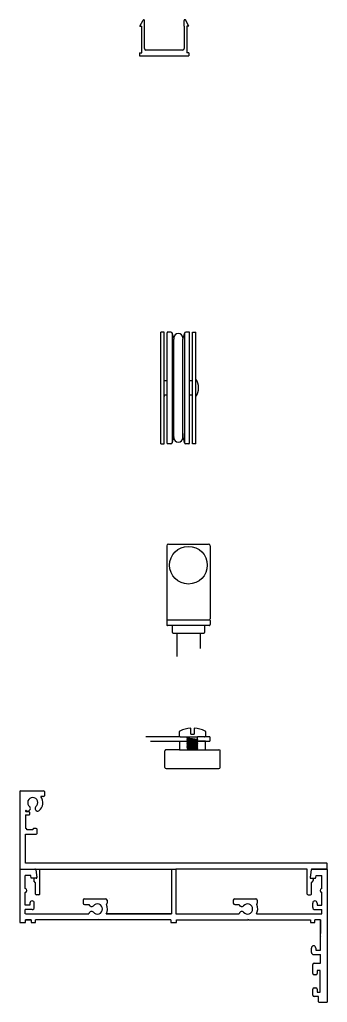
# Model space of a CAD drawing. Header units: millimetres. Extents: x -133 to 857, y -520 to 481.
# Drawn here: x 751.1 to 857.1, y -520.5 to -181.4 of the extents above; entities that cross this region are included whole.
import ezdxf

# ---------------------------------------------------------------- set-up
doc = ezdxf.new("R2010")
doc.units = ezdxf.units.MM
for name, color, linetype in [('cog', 50, 'Continuous'), ('guides', 94, 'Continuous'), ('seals', 111, 'Continuous')]:
    doc.layers.add(name, color=color, linetype=linetype)

msp = doc.modelspace()

# ---------------------------------------------------------------- linework, layer by layer
at = {"color": 7}
for p, q in [((794.6, -428.8), (806.29, -428.8)), ((796.13, -430.32), (808.82, -430.32)), ((816.63, -428.82), (812.29, -428.82)), ((812.32, -430.32), (816.63, -430.32)), ((816.63, -428.82), (816.63, -430.32)), ((751.38, -447.47), (759.28, -447.47)), ((751.08, -447.77), (751.08, -474.47)), ((759.28, -449.47), (758.38, -449.47)), ((759.58, -447.77), (759.58, -449.17)), ((754.58, -454.11), (754.58, -454.1)), ((754.7, -453.81), (754.6, -454.05)), ((756.45, -453.81), (756.55, -454.05)), ((753.08, -455.72), (754.31, -455.72)), ((753.08, -455.72), (753.08, -460.47)), ((754.31, -454.72), (753.3, -454.72)), ((754.61, -455.42), (754.61, -455.02)), ((753.28, -460.47), (753.08, -460.47)), ((753.58, -460.97), (753.58, -460.77)), ((755.58, -460.97), (753.58, -460.97)), ((755.58, -460.77), (755.58, -460.97)), ((756.78, -460.47), (755.88, -460.47)), ((757.08, -462.17), (757.08, -460.77)), ((753.08, -472.47), (753.08, -462.47)), ((753.08, -462.47), (756.78, -462.47)), ((751.08, -474.47), (803.33, -474.47)), ((751.08, -474.47), (751.08, -492.97)), ((856.93, -472.47), (753.08, -472.47)), ((758.03, -483.09), (758.03, -474.47)), ((803.33, -474.47), (803.33, -489.97)), ((803.33, -474.47), (804.83, -474.47)), ((804.83, -474.47), (804.83, -489.97)), ((850.13, -474.47), (804.83, -474.47)), ((850.13, -483.09), (850.13, -474.47)), ((851.83, -474.47), (856.93, -474.47)), ((856.93, -474.47), (851.83, -474.47)), ((857.08, -474.32), (857.08, -472.62)), ((857.08, -474.62), (857.08, -520.32)), ((754.92, -476.72), (753.02, -476.72)), ((753.02, -481.14), (753.02, -476.72)), ((755.08, -477.67), (754.92, -476.72)), ((756.72, -477.67), (755.08, -477.67)), ((756.72, -477.67), (755.91, -477.67)), ((755.91, -477.97), (755.91, -478.4)), ((756.61, -474.71), (757.03, -477.35)), ((756.62, -474.72), (757.02, -477.32)), ((851.54, -474.71), (851.13, -477.35)), ((851.54, -474.72), (851.13, -477.32)), ((851.43, -477.67), (852.82, -477.67)), ((851.43, -477.67), (851.96, -477.67)), ((852.24, -477.97), (852.24, -478.4)), ((853.12, -477.42), (853.23, -476.72)), ((853.23, -476.72), (855.13, -476.72)), ((855.13, -481.14), (855.13, -476.72)), ((756.53, -479.29), (755.97, -478.59)), ((756.53, -483.09), (756.53, -479.29)), ((851.63, -479.29), (852.18, -478.59)), ((851.63, -483.09), (851.63, -479.29)), ((753.02, -486.97), (753.02, -482.55)), ((753.02, -486.97), (753.02, -482.55)), ((757.73, -483.39), (756.83, -483.39)), ((773.41, -484.76), (780.68, -484.76)), ((781.94, -484.76), (781.94, -484.76)), ((825.16, -484.76), (832.43, -484.76)), ((850.43, -483.39), (851.33, -483.39)), ((855.13, -486.97), (855.13, -482.55)), ((855.13, -486.97), (855.13, -482.55)), ((754.62, -486.97), (753.02, -486.97)), ((754.62, -486.22), (754.62, -486.97)), ((756.12, -487.72), (756.12, -486.22)), ((772.91, -485.26), (772.91, -486.26)), ((773.41, -486.76), (774.93, -486.76)), ((775.6, -487.38), (775.36, -487.28)), ((780.99, -486.76), (780.99, -486.76)), ((781.18, -485.26), (781.18, -486.26)), ((824.66, -485.26), (824.66, -486.26)), ((825.16, -486.76), (826.68, -486.76)), ((827.35, -487.38), (827.11, -487.28)), ((832.93, -485.26), (832.93, -486.26)), ((852.03, -487.72), (852.03, -486.22)), ((853.53, -486.22), (853.53, -486.97)), ((853.53, -486.97), (855.13, -486.97)), ((753.02, -489.97), (753.02, -488.47)), ((755.37, -488.47), (753.02, -488.47)), ((753.08, -489.97), (774.91, -489.97)), ((775.6, -489.13), (775.36, -489.23)), ((778.2, -489.97), (778.2, -489.97)), ((780.88, -489.97), (792.69, -489.97)), ((803.33, -489.97), (780.88, -489.97)), ((780.88, -489.97), (803.33, -489.97)), ((804.83, -489.97), (826.66, -489.97)), ((827.35, -489.13), (827.11, -489.23)), ((832.63, -489.97), (855.13, -489.97)), ((852.78, -488.47), (855.13, -488.47)), ((855.13, -489.97), (855.13, -488.47)), ((855.13, -489.97), (855.13, -488.47)), ((751.08, -492.97), (753.08, -492.97)), ((753.08, -491.97), (755.08, -491.97)), ((753.08, -492.97), (753.08, -491.97)), ((755.08, -491.97), (753.08, -491.97)), ((755.08, -491.97), (755.08, -492.97)), ((755.08, -492.97), (756.58, -492.97)), ((756.58, -492.97), (756.58, -491.97)), ((778.06, -491.97), (756.58, -491.97)), ((778.2, -491.72), (778.06, -491.97)), ((778.2, -491.72), (778.35, -491.97)), ((803.14, -491.97), (778.35, -491.97)), ((803.14, -491.97), (803.14, -492.97)), ((803.14, -492.97), (805.14, -492.97)), ((805.14, -492.97), (805.14, -491.97)), ((805.14, -491.97), (829.65, -491.97)), ((829.79, -491.72), (829.65, -491.97)), ((829.79, -491.72), (829.94, -491.97)), ((829.94, -491.97), (851.28, -491.97)), ((851.28, -491.97), (851.28, -492.97)), ((851.28, -492.97), (852.78, -492.97)), ((854.78, -491.97), (852.78, -491.97)), ((852.78, -492.97), (852.78, -491.97)), ((854.78, -491.97), (854.78, -496.77)), ((854.78, -496.77), (854.78, -491.97)), ((854.78, -502.47), (854.78, -497.67)), ((851.58, -503.22), (851.58, -501.72)), ((853.08, -501.72), (853.08, -502.47)), ((852.33, -503.97), (854.68, -503.97)), ((853.08, -502.47), (854.78, -502.47)), ((854.68, -506.97), (854.68, -503.97)), ((852.08, -510.47), (852.08, -507.47)), ((852.58, -506.97), (854.68, -506.97)), ((853.08, -510.97), (852.58, -510.97)), ((854.58, -509.47), (853.58, -509.47)), ((853.58, -509.47), (853.58, -510.47)), ((854.58, -516.97), (854.58, -509.47)), ((852.08, -517.97), (852.08, -515.97)), ((852.58, -515.47), (853.08, -515.47)), ((854.08, -518.47), (852.58, -518.47)), ((853.58, -515.97), (853.58, -516.97)), ((853.58, -516.97), (854.58, -516.97)), ((854.08, -520.32), (854.08, -518.47)), ((856.93, -520.47), (854.23, -520.47))]:
    msp.add_line(p, q, dxfattribs=at)
for centre, radius, start, end in [((751.38, -447.77), 0.3, 90, 180), ((759.28, -447.77), 0.3, 0, 90), ((755.58, -451.56), 1.75, 308.6499, 231.3501), ((755.58, -451.56), 3.5, 307.2385, 36.702), ((759.28, -449.17), 0.3, 270, 0), ((753.3, -454.5), 0.22, 47.0794, 270), ((753.91, -453.75), 0.75, 232.7615, 336.5581), ((754.01, -453.51), 0.75, 336.5581, 51.3501), ((757.14, -453.51), 0.75, 128.6499, 203.4419), ((757.24, -453.75), 0.75, 203.4419, 307.2385), ((755.58, -451.56), 3.5, 232.5099, 232.7615), ((754.31, -455.02), 0.3, 0, 90), ((754.31, -455.42), 0.3, 270, 0), ((753.28, -460.77), 0.3, 0, 90), ((755.88, -460.77), 0.3, 90, 180), ((756.78, -460.77), 0.3, 0, 90), ((756.78, -462.17), 0.3, 270, 0), ((756.32, -474.77), 0.3, 8.8807, 90), ((756.32, -474.77), 0.3, 11.043, 89.8766), ((851.84, -474.77), 0.3, 90.1234, 168.957), ((851.83, -474.77), 0.3, 90, 171.1193), ((856.93, -472.62), 0.15, 0, 90), ((856.93, -474.32), 0.15, 270, 0), ((856.93, -474.62), 0.15, 0, 90), ((756.21, -477.97), 0.3, 87.1397, 180), ((756.72, -477.37), 0.3, 270, 8.8807), ((756.72, -477.36), 0.308, 270.1354, 2.4641), ((851.43, -477.37), 0.3, 171.1193, 270), ((851.43, -477.36), 0.308, 177.5359, 269.8646), ((851.94, -477.97), 0.3, 0, 92.8603), ((852.82, -477.37), 0.3, 270, 350.9867), ((752.77, -481.85), 0.75, 289.4712, 70.5288), ((756.21, -478.4), 0.3, 180, 218.2741), ((851.94, -478.4), 0.3, 321.7259, 0), ((855.38, -481.85), 0.75, 109.4712, 250.5288), ((756.83, -483.09), 0.3, 180, 270), ((757.73, -483.09), 0.3, 270, 0), ((773.41, -485.26), 0.5, 90, 180), ((780.68, -485.26), 0.5, 0, 90), ((825.16, -485.26), 0.5, 90, 180), ((832.43, -485.26), 0.5, 0, 90), ((850.43, -483.09), 0.3, 180, 270), ((851.33, -483.09), 0.3, 270, 0), ((755.37, -486.22), 0.75, 0, 180), ((755.37, -487.72), 0.75, 270, 0), ((773.41, -486.26), 0.5, 180, 270), ((775.66, -486.59), 0.75, 192.6333, 246.5581), ((775.9, -486.69), 0.75, 246.5581, 321.3501), ((777.85, -488.26), 1.75, 218.6499, 141.3501), ((777.85, -488.26), 3.48, 330.4927, 25.5186), ((780.68, -486.26), 0.5, 302.5059, 0), ((780.66, -486.89), 0.358, 21.4298, 35.7842), ((825.16, -486.26), 0.5, 180, 270), ((827.41, -486.59), 0.75, 192.6333, 246.5581), ((827.65, -486.69), 0.75, 246.5581, 321.3501), ((829.6, -488.26), 1.75, 218.6499, 141.3501), ((829.6, -488.26), 3.48, 330.4927, 25.5186), ((832.43, -486.26), 0.5, 302.5063, 0), ((832.41, -486.89), 0.358, 21.4298, 35.7842), ((852.78, -486.22), 0.75, 0, 180), ((852.78, -487.72), 0.75, 180, 270), ((775.66, -489.92), 0.75, 113.4419, 183.8928), ((775.9, -489.82), 0.75, 38.6499, 113.4419), ((827.41, -489.92), 0.75, 113.4419, 183.8928), ((827.65, -489.82), 0.75, 38.6499, 113.4419), ((855.38, -497.22), 0.75, 143.5614, 216.4386), ((852.33, -501.72), 0.75, 0, 180), ((852.33, -503.22), 0.75, 180, 270), ((852.58, -507.47), 0.5, 90, 180), ((852.58, -510.47), 0.5, 180, 270), ((853.08, -510.47), 0.5, 270, 0), ((852.58, -515.97), 0.5, 90, 180), ((852.58, -517.97), 0.5, 180, 270), ((853.08, -515.97), 0.5, 0, 90), ((854.23, -520.32), 0.15, 180, 270), ((856.93, -520.32), 0.15, 270, 0)]:
    msp.add_arc(centre, radius, start, end, dxfattribs=at)
at = {"layer": 'cog', "color": 224}
for p, q in [((799.74, -327.73), (799.74, -289.23)), ((800.84, -289.23), (799.74, -289.23)), ((800.84, -327.73), (800.84, -289.23)), ((801.86, -327.53), (801.86, -289.43)), ((803.16, -289.23), (802.06, -289.23)), ((803.61, -289.53), (803.61, -327.03)), ((807.86, -289.53), (807.86, -327.44)), ((807.86, -289.53), (807.86, -292.73)), ((809.41, -289.23), (808.32, -289.23)), ((809.41, -289.23), (808.32, -289.23)), ((809.61, -327.53), (809.61, -289.43)), ((810.64, -327.73), (810.64, -289.23)), ((810.64, -289.23), (811.74, -289.23)), ((811.74, -327.73), (811.74, -289.23)), ((801.86, -305.98), (800.84, -305.98)), ((810.64, -305.98), (809.61, -305.98)), ((811.74, -305.48), (811.74, -305.98)), ((801.86, -310.98), (800.84, -310.98)), ((800.84, -310.98), (800.84, -311.48)), ((810.64, -310.98), (809.61, -310.98)), ((811.74, -311.48), (811.74, -310.98)), ((811.74, -327.73), (811.74, -311.48)), ((807.86, -327.44), (807.86, -324.23)), ((799.74, -327.73), (800.84, -327.73)), ((803.16, -327.73), (802.06, -327.73)), ((803.61, -327.03), (803.61, -327.44)), ((809.41, -327.73), (808.32, -327.73)), ((811.74, -327.73), (810.64, -327.73))]:
    msp.add_line(p, q, dxfattribs=at)
at = {"layer": 'cog', "color": 7}
for p, q in [((804.24, -291.24), (804.24, -291.65)), ((807.24, -291.24), (807.24, -291.65)), ((804.24, -325.31), (804.24, -291.65)), ((807.24, -325.31), (807.24, -291.65)), ((804.24, -325.73), (804.24, -325.31)), ((807.24, -325.73), (807.24, -325.31))]:
    msp.add_line(p, q, dxfattribs=at)
at = {"layer": 'cog', "color": 77}
for p, q in [((810, -427.99), (810, -425.93)), ((811.2, -425.93), (811.2, -427.99)), ((811.2, -425.93), (811.2, -425.93)), ((806, -427.22), (806, -428.41)), ((806.4, -428.81), (808.89, -428.81)), ((808.69, -429.29), (808.89, -429.18)), ((808.69, -429.29), (808.89, -429.4)), ((808.69, -429.77), (808.89, -429.66)), ((808.69, -429.77), (808.89, -429.88)), ((808.69, -430.25), (808.89, -430.14)), ((808.69, -430.25), (808.89, -430.36)), ((808.89, -429.18), (808.89, -428.81)), ((808.89, -428.81), (812.29, -428.82)), ((808.89, -429.18), (812.29, -429.63)), ((808.89, -429.4), (812.29, -429.85)), ((808.89, -429.66), (808.89, -429.4)), ((808.89, -429.66), (812.29, -430.11)), ((808.89, -429.88), (812.29, -430.33)), ((808.89, -430.14), (808.89, -429.88)), ((808.89, -430.14), (810.22, -430.32)), ((808.89, -430.36), (812.29, -430.81)), ((808.89, -430.62), (808.89, -430.36)), ((810, -427.99), (811.2, -427.99)), ((810.22, -430.32), (812.29, -430.59)), ((812.29, -429.63), (812.29, -428.82)), ((812.29, -429.63), (812.49, -429.75)), ((812.29, -429.85), (812.49, -429.75)), ((812.29, -430.11), (812.29, -429.85)), ((812.29, -430.11), (812.49, -430.23)), ((812.29, -430.33), (812.49, -430.23)), ((812.29, -430.59), (812.29, -430.33)), ((814.81, -428.81), (814.88, -428.81)), ((815.25, -428.42), (815.25, -427.23)), ((808.69, -430.73), (808.89, -430.62)), ((808.69, -430.73), (808.89, -430.84)), ((808.69, -431.21), (808.89, -431.1)), ((808.69, -431.21), (808.89, -431.32)), ((808.69, -431.69), (808.89, -431.58)), ((808.69, -431.69), (808.89, -431.8)), ((808.69, -432.17), (808.89, -432.06)), ((808.69, -432.17), (808.89, -432.28)), ((808.69, -432.65), (808.89, -432.54)), ((808.69, -432.65), (808.89, -432.76)), ((808.89, -430.62), (812.29, -431.07)), ((808.89, -430.84), (812.29, -431.29)), ((808.89, -431.1), (808.89, -430.84)), ((808.89, -431.1), (812.29, -431.55)), ((808.89, -431.32), (812.29, -431.77)), ((808.89, -431.58), (808.89, -431.32)), ((808.89, -431.58), (812.29, -432.03)), ((808.89, -431.8), (812.29, -432.25)), ((808.89, -432.06), (808.89, -431.8)), ((808.89, -432.06), (812.29, -432.51)), ((808.89, -432.28), (812.29, -432.73)), ((808.89, -432.54), (808.89, -432.28)), ((808.89, -432.54), (812.29, -432.99)), ((808.89, -432.76), (812.29, -433.21)), ((808.89, -432.76), (808.89, -433.15)), ((808.89, -433.15), (812.29, -433.21)), ((812.29, -430.59), (812.49, -430.71)), ((812.29, -430.81), (812.49, -430.71)), ((812.29, -431.07), (812.29, -430.81)), ((812.29, -431.07), (812.49, -431.19)), ((812.29, -431.29), (812.49, -431.19)), ((812.29, -431.55), (812.29, -431.29)), ((812.29, -431.55), (812.49, -431.67)), ((812.29, -431.77), (812.49, -431.67)), ((812.29, -432.03), (812.29, -431.77)), ((812.29, -432.03), (812.49, -432.15)), ((812.29, -432.25), (812.49, -432.15)), ((812.29, -432.51), (812.29, -432.25)), ((812.29, -432.51), (812.49, -432.63)), ((812.29, -432.73), (812.49, -432.63)), ((812.29, -432.99), (812.29, -432.73)), ((812.29, -432.99), (812.49, -433.11)), ((812.29, -433.21), (812.49, -433.11))]:
    msp.add_line(p, q, dxfattribs=at)
at = {"layer": 'cog', "color": 92}
for p, q in [((806.12, -430.32), (806.12, -433.32)), ((815.12, -430.32), (812.32, -430.32)), ((815.12, -433.32), (815.12, -430.32)), ((801.12, -439.42), (801.12, -433.72)), ((806.12, -433.32), (801.52, -433.32)), ((806.12, -433.32), (815.12, -433.32)), ((815.12, -433.32), (819.72, -433.32)), ((820.12, -439.42), (820.12, -433.32)), ((801.52, -439.82), (819.72, -439.82))]:
    msp.add_line(p, q, dxfattribs=at)
at = {"layer": 'cog', "color": 224}
for centre, radius, start, end in [((802.06, -289.43), 0.2, 90, 180), ((803.16, -289.73), 0.5, 7.1521, 90), ((810.02, -288.87), 6.42, 187.1521, 205.7108), ((801.46, -288.87), 6.42, 334.2892, 352.8479), ((808.32, -289.73), 0.5, 90, 172.8479), ((809.41, -289.43), 0.2, 0, 90), ((807.98, -308.4), 4.76, 359.0159, 37.854), ((807.98, -308.56), 4.76, 322.146, 0.9841), ((810.02, -328.09), 6.42, 154.2892, 172.8479), ((801.46, -328.09), 6.42, 7.1521, 25.7108), ((802.06, -327.53), 0.2, 180, 270), ((803.16, -327.23), 0.5, 270, 352.8479), ((808.32, -327.23), 0.5, 187.1521, 270), ((809.41, -327.53), 0.2, 270, 0)]:
    msp.add_arc(centre, radius, start, end, dxfattribs=at)
at = {"layer": 'cog', "color": 7}
for centre, start, end in [((805.74, -291.24), 0, 180), ((805.74, -325.73), 180, 0)]:
    msp.add_arc(centre, 1.5, start, end, dxfattribs=at)
at = {"layer": 'cog', "color": 77}
for centre, radius, start, end in [((806.4, -427.22), 0.4, 114.3039, 180), ((810.61, -436.55), 10.64, 93.2864, 114.3039), ((810.61, -436.55), 10.64, 65.5584, 86.8107), ((814.85, -427.23), 0.4, 0, 65.5584), ((806.4, -428.41), 0.4, 180, 269.9748), ((814.85, -428.42), 0.4, 275.5242, 0)]:
    msp.add_arc(centre, radius, start, end, dxfattribs=at)
at = {"layer": 'cog', "color": 92}
for centre, start, end in [((801.52, -433.72), 90, 180.0331), ((819.72, -433.72), 0, 90), ((801.52, -439.42), 180.0331, 270), ((819.72, -439.42), 270, 0)]:
    msp.add_arc(centre, 0.4, start, end, dxfattribs=at)
at = {"layer": 'guides', "color": 94}
for p, q in [((792.42, -183.68), (793.6, -181.55)), ((794.05, -182.74), (794.05, -181.66)), ((794.05, -191.42), (794.05, -182.74)), ((807.73, -183.67), (807.73, -181.66)), ((809.39, -183.67), (808.18, -181.54)), ((792.42, -183.68), (793.15, -183.68)), ((793.15, -192.92), (793.15, -183.68)), ((807.73, -183.67), (807.73, -191.42)), ((809.39, -183.67), (808.64, -183.67)), ((808.64, -183.67), (808.64, -192.92)), ((792.4, -192.92), (793.15, -192.92)), ((792.4, -192.92), (792.4, -193.92)), ((807.23, -191.92), (794.55, -191.92)), ((809.39, -192.92), (808.64, -192.92)), ((809.39, -192.92), (809.39, -193.92)), ((792.4, -193.92), (809.39, -193.92))]:
    msp.add_line(p, q, dxfattribs=at)
for centre, radius, start, end in [((793.81, -181.66), 0.24, 0, 150.9864), ((807.97, -181.66), 0.24, 29.6435, 180), ((794.55, -191.42), 0.5, 180, 270), ((807.23, -191.42), 0.5, 270, 0)]:
    msp.add_arc(centre, radius, start, end, dxfattribs=at)
at = {"layer": 'seals', "color": 214}
for p, q in [((802.33, -362.36), (816.13, -362.36)), ((801.73, -362.96), (801.73, -388.15)), ((816.73, -362.96), (816.73, -388.15)), ((801.73, -388.76), (801.73, -390.15)), ((802.03, -388.45), (816.43, -388.45)), ((802.03, -388.46), (816.43, -388.46)), ((816.73, -388.76), (816.73, -390.15)), ((816.42, -390.45), (802.06, -390.45)), ((803.73, -392.84), (803.73, -390.45)), ((804.03, -393.14), (814.43, -393.14)), ((805.23, -393.14), (805.23, -401.15)), ((813.23, -393.14), (813.23, -398.44)), ((814.73, -390.45), (814.73, -392.84))]:
    msp.add_line(p, q, dxfattribs=at)
msp.add_circle((809.23, -369.64), 6.5, dxfattribs=at)
for centre, radius, start, end in [((802.33, -362.96), 0.6, 90, 180), ((816.13, -362.96), 0.6, 0, 90), ((802.03, -388.15), 0.298, 179.5982, 270.3993), ((802.03, -388.76), 0.3, 90, 180.0004), ((816.43, -388.15), 0.3, 270, 0), ((816.43, -388.76), 0.3, 0.0037, 90), ((802.03, -390.15), 0.3, 180.0004, 274.8342), ((804.03, -392.84), 0.3, 180, 270), ((814.43, -392.84), 0.3, 270, 0), ((816.43, -390.15), 0.3, 266.3609, 0.0037)]:
    msp.add_arc(centre, radius, start, end, dxfattribs=at)

doc.saveas('drawing.dxf')
